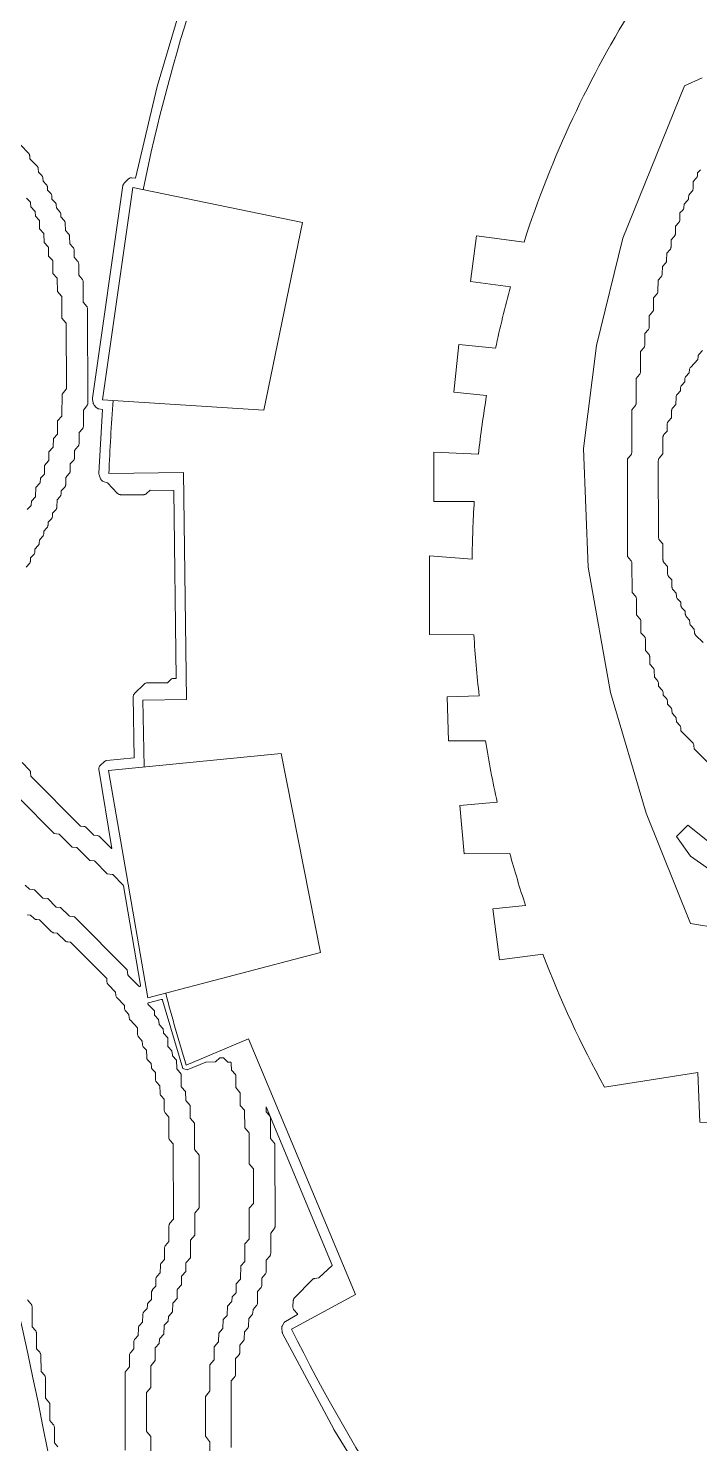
# Model space of a CAD drawing. Header units: inches. Extents: x 36 to 190, y -75 to 56.
# Drawn here: x 44.11 to 48.14, y -8.58 to -0.09 of the extents above; entities that cross this region are included whole.
import ezdxf

# ---------------------------------------------------------------- set-up
doc = ezdxf.new("R2010")
doc.units = ezdxf.units.IN
for name, color, linetype, lineweight in [('01_ORIGINAL_CAD', 7, 'CONTINUOUS', 20), ('02_APPROVED_PDF_OUTLINES', 7, 'CONTINUOUS', 15), ('04_APPROVED_PERIMETER', 7, 'CONTINUOUS', 15)]:
    doc.layers.add(name, color=color, linetype=linetype, lineweight=lineweight)

# ---------------------------------------------------------------- blocks, each defined once
blk = doc.blocks.new('04_NAUTILUS')
at = {"layer": '01_ORIGINAL_CAD'}
for points in [[(44.2832, 37.0838, 0.090917), (40.9305, 45.9685, -0.652582), (40.9305, 49.0108, -0.158741), (45.0035, 48.4251, -0.098355), (47.824, 46.2028), (47.7547, 46.078)], [(47.0869, 44.6297, -0.062406), (47.763, 46.0735), (45.5722, 47.2899, 0.058367), (44.8008, 44.9442, 0.058367)], [(46.9163, 43.9933, -0.01479), (47.0064, 44.3616, -0.01479)], [(44.6214, 43.6801, 0.010358), (44.595, 43.2412)], [(46.8134, 43.3568, -0.013879), (46.8623, 43.7093)], [(46.7752, 42.7279, -0.013523), (46.7886, 43.0744, -0.013523)], [(46.8183, 41.9082, -0.014342), (46.786, 42.2745)], [(46.926, 41.2696, -0.014645), (46.8557, 41.6385)], [(47.0957, 40.6507, -0.012679), (47.002, 40.962)], [(48.1417, 39.35), (48.1299, 39.6486), (47.5702, 39.5607, -0.034306), (47.2, 40.3576, -0.034306)], [(44.936, 40.1239, 0.010564), (45.0593, 39.6928, 0.010564)], [(45.6919, 38.1087, 0.060935), (47.1089, 35.956, -0.206423), (49.3752, 35.9901)]]:
    blk.add_lwpolyline(points, format="xyb", dxfattribs=at)
for points in [[(45.7571, 44.7481), (44.7382, 44.9571), (44.5564, 43.6842), (45.5244, 43.6224)], [(45.6289, 41.5624), (44.5925, 41.4607), (44.8281, 40.0955), (45.8647, 40.3685)]]:
    blk.add_lwpolyline(points, close=True, dxfattribs=at)
for points in [[(47.0869, 44.6297), (46.8018, 44.6666), (46.7664, 44.3927), (47.0064, 44.3616)], [(46.9163, 43.9933), (46.6964, 44.0163), (46.6664, 43.7297), (46.8623, 43.7093)], [(46.8134, 43.3568), (46.5462, 43.3706), (46.5462, 43.0744), (46.7886, 43.0744)], [(45.0437, 43.247), (44.595, 43.2412)], [(44.8072, 41.4818), (44.7991, 41.881), (45.0612, 41.8863), (45.0437, 43.247)], [(46.7752, 42.7279), (46.519, 42.7483), (46.519, 42.2768), (46.786, 42.2745)], [(46.8183, 41.9082), (46.6252, 41.9024), (46.6331, 41.6385), (46.8557, 41.6385)], [(46.926, 41.2696), (46.7016, 41.2491), (46.728, 40.9607), (47.002, 40.962)], [(47.0957, 40.6507), (46.8999, 40.6301)], [(46.8999, 40.6301), (46.939, 40.3243), (47.2, 40.3576)], [(46.075, 38.3173), (45.4333, 39.8494), (45.0593, 39.6928)], [(46.075, 38.3173), (45.6919, 38.1087)]]:
    blk.add_lwpolyline(points, dxfattribs=at)
blk.add_arc((47.8977, 31.0932), 8.2604, 81.95727, 88.30736, dxfattribs=at)
at = {"layer": '02_APPROVED_PDF_OUTLINES'}
for points in [[(44.101, 44.8929), (44.1236, 44.8697), (44.124, 44.8692), (44.1244, 44.8687), (44.1247, 44.8682), (44.1249, 44.8676), (44.1251, 44.867), (44.1252, 44.8664), (44.1253, 44.8658), (44.1264, 44.8416), (44.1503, 44.816), (44.1507, 44.8155), (44.151, 44.8151), (44.1513, 44.8146), (44.1515, 44.814), (44.1517, 44.8135), (44.1518, 44.8129), (44.1519, 44.8124), (44.1543, 44.7856), (44.1769, 44.7624), (44.1773, 44.762), (44.1776, 44.7615), (44.1779, 44.761), (44.1781, 44.7605), (44.1783, 44.7599), (44.1785, 44.7594), (44.1786, 44.7588), (44.1786, 44.7582), (44.1789, 44.71), (44.2038, 44.6816), (44.2042, 44.6812), (44.2045, 44.6807), (44.2048, 44.6801), (44.205, 44.6796), (44.2051, 44.679), (44.2052, 44.6784), (44.2053, 44.6778), (44.2065, 44.6269), (44.2304, 44.6013), (44.2308, 44.6008), (44.2311, 44.6003), (44.2314, 44.5997), (44.2316, 44.5992), (44.2318, 44.5986), (44.2319, 44.598), (44.232, 44.5973), (44.2332, 44.5464), (44.2571, 44.5208), (44.2574, 44.5204), (44.2577, 44.5199), (44.258, 44.5194), (44.2583, 44.5189), (44.2584, 44.5184), (44.2586, 44.5178), (44.2587, 44.5173), (44.2587, 44.5167), (44.2591, 44.4417), (44.2839, 44.4133), (44.2843, 44.4128), (44.2846, 44.4123), (44.2849, 44.4118), (44.2851, 44.4112), (44.2853, 44.4106), (44.2854, 44.41), (44.2854, 44.4094), (44.2858, 44.3344), (44.3107, 44.306), (44.3111, 44.3055), (44.3114, 44.305), (44.3117, 44.3044), (44.3119, 44.3038), (44.312, 44.3033), (44.3121, 44.3027), (44.3122, 44.302), (44.3127, 44.1733), (44.3375, 44.1449), (44.3379, 44.1445), (44.3383, 44.1439), (44.3385, 44.1434), (44.3387, 44.1428), (44.3389, 44.1422), (44.339, 44.1416), (44.339, 44.141), (44.3398, 43.7507), (44.3397, 43.7501), (44.3396, 43.7495), (44.3395, 43.7489), (44.3393, 43.7483), (44.339, 43.7478), (44.3387, 43.7473), (44.3383, 43.7468), (44.3136, 43.7184), (44.3135, 43.5897), (44.3135, 43.5891), (44.3134, 43.5884), (44.3133, 43.5879), (44.313, 43.5873), (44.3128, 43.5867), (44.3124, 43.5862), (44.3121, 43.5857), (44.2873, 43.5573), (44.2872, 43.4823), (44.2872, 43.4817), (44.2871, 43.4812), (44.287, 43.4806), (44.2868, 43.4801), (44.2865, 43.4796), (44.2863, 43.4791), (44.286, 43.4786), (44.2856, 43.4782), (44.2618, 43.4526), (44.2608, 43.4016), (44.2608, 43.401), (44.2606, 43.4004), (44.2605, 43.3998), (44.2602, 43.3992), (44.2599, 43.3987), (44.2596, 43.3981), (44.2592, 43.3977), (44.2354, 43.372), (44.2344, 43.3211), (44.2344, 43.3205), (44.2343, 43.3199), (44.2341, 43.3193), (44.2339, 43.3188), (44.2336, 43.3182), (44.2333, 43.3177), (44.2329, 43.3173), (44.2082, 43.2888), (44.208, 43.2406), (44.208, 43.2401), (44.2079, 43.2395), (44.2078, 43.2389), (44.2076, 43.2384), (44.2073, 43.2379), (44.207, 43.2374), (44.2067, 43.2369), (44.2063, 43.2365), (44.1838, 43.2133), (44.1816, 43.1865), (44.1815, 43.1859), (44.1814, 43.1853), (44.1812, 43.1848), (44.1809, 43.1843), (44.1807, 43.1838), (44.1803, 43.1833), (44.18, 43.1829), (44.1562, 43.1572), (44.1552, 43.1063), (44.1551, 43.1057), (44.155, 43.1051), (44.1549, 43.1045), (44.1546, 43.1039), (44.1543, 43.1033), (44.154, 43.1028), (44.1536, 43.1023), (44.1297, 43.0766), (44.1287, 43.0525), (44.1287, 43.0519), (44.1286, 43.0512), (44.1284, 43.0506), (44.1281, 43.0501), (44.1278, 43.0495), (44.1275, 43.049), (44.1271, 43.0485), (44.1045, 43.0253)], [(44.0565, 41.2942), (44.2664, 41.0825), (44.2954, 41.0783), (44.2959, 41.0782), (44.2964, 41.0781), (44.2969, 41.0779), (44.2974, 41.0776), (44.2979, 41.0773), (44.2983, 41.077), (44.2988, 41.0766), (44.3749, 41.0003), (44.4014, 40.9979), (44.402, 40.9978), (44.4025, 40.9977), (44.4031, 40.9975), (44.4036, 40.9972), (44.4042, 40.9969), (44.4046, 40.9966), (44.4051, 40.9962), (44.4812, 40.9198), (44.5077, 40.9175), (44.5083, 40.9174), (44.5089, 40.9172), (44.5094, 40.917), (44.51, 40.9168), (44.5105, 40.9165), (44.511, 40.9161), (44.5114, 40.9157), (44.5854, 40.8411), (44.6143, 40.837), (44.6149, 40.8369), (44.6154, 40.8367), (44.6159, 40.8365), (44.6164, 40.8363), (44.6169, 40.836), (44.6173, 40.8357), (44.6178, 40.8353), (44.6809, 40.7716), (44.6813, 40.7711), (44.6817, 40.7706), (44.682, 40.7701), (44.6823, 40.7695), (44.6825, 40.769), (44.6826, 40.7684), (44.7856, 40.1713), (44.7857, 40.1707), (44.7857, 40.1701), (44.7857, 40.1695), (44.7856, 40.169), (44.7854, 40.1684), (44.7852, 40.1679), (44.7849, 40.1673), (44.7846, 40.1668), (44.7843, 40.1664), (44.7839, 40.166), (44.7834, 40.1656), (44.783, 40.1652), (44.7825, 40.1649), (44.7819, 40.1647), (44.7814, 40.1645), (44.7808, 40.1644), (44.7802, 40.1643), (44.7796, 40.1643), (44.7791, 40.1643), (44.7785, 40.1644), (44.7779, 40.1645), (44.7774, 40.1647), (44.7768, 40.165), (44.7763, 40.1653), (44.7759, 40.1657), (44.7754, 40.166), (44.7113, 40.2308), (44.7109, 40.2312), (44.7106, 40.2316), (44.7103, 40.2321), (44.71, 40.2326), (44.7098, 40.2331), (44.7097, 40.2336), (44.7096, 40.2342), (44.7055, 40.2634), (44.3892, 40.5824), (44.3602, 40.5865), (44.3596, 40.5866), (44.359, 40.5868), (44.3584, 40.5871), (44.3579, 40.5874), (44.3573, 40.5878), (44.3569, 40.5882), (44.3048, 40.6391), (44.2811, 40.6401), (44.2805, 40.6401), (44.28, 40.6402), (44.2794, 40.6404), (44.2789, 40.6406), (44.2784, 40.6408), (44.2779, 40.6411), (44.2775, 40.6415), (44.2771, 40.6418), (44.2276, 40.6914), (44.2011, 40.6937), (44.2005, 40.6938), (44.1999, 40.694), (44.1993, 40.6941), (44.1988, 40.6944), (44.1983, 40.6947), (44.1978, 40.6951), (44.1973, 40.6955), (44.1478, 40.745), (44.1213, 40.7473), (44.1208, 40.7474), (44.1202, 40.7476), (44.1196, 40.7477), (44.1191, 40.748), (44.1186, 40.7483), (44.1182, 40.7486), (44.1177, 40.749), (44.0923, 40.7731)], [(45.0605, 46.1567), (44.8845, 45.5639), (44.8841, 45.5625), (44.7552, 45.0128), (44.7316, 45.0156), (44.7283, 45.0157), (44.725, 45.0155), (44.7218, 45.0148), (44.7187, 45.0137), (44.7158, 45.0122), (44.7131, 45.0103), (44.7106, 45.0081), (44.6862, 44.9826), (44.6842, 44.9803), (44.6825, 44.9777), (44.6811, 44.9749), (44.6801, 44.9719), (44.6795, 44.9689), (44.497, 43.6927), (44.4968, 43.6891), (44.4971, 43.6855), (44.5, 43.6656), (44.5008, 43.6621), (44.5022, 43.6587), (44.5039, 43.6555), (44.5062, 43.6526), (44.5196, 43.6377), (44.522, 43.6353), (44.5247, 43.6333), (44.5277, 43.6317), (44.5309, 43.6305), (44.5342, 43.6297), (44.5575, 43.6259), (44.5351, 43.2442), (44.5351, 43.2409), (44.5356, 43.2376), (44.5365, 43.2345), (44.5451, 43.2098), (44.5464, 43.2069), (44.5479, 43.2042), (44.5498, 43.2017), (44.552, 43.1995), (44.5545, 43.1975), (44.5571, 43.1959), (44.56, 43.1947), (44.5864, 43.1848), (44.6476, 43.1222), (44.6501, 43.1199), (44.6528, 43.1181), (44.6558, 43.1166), (44.659, 43.1155), (44.6622, 43.1148), (44.6655, 43.1146), (44.8041, 43.1147), (44.8072, 43.1149), (44.8101, 43.1155), (44.813, 43.1164), (44.8158, 43.1176), (44.8184, 43.1192), (44.8208, 43.1211), (44.8433, 43.1412), (44.9851, 43.1392), (44.9996, 42.0129), (44.9827, 42.0124), (44.9797, 42.0122), (44.9767, 42.0115), (44.9738, 42.0105), (44.9711, 42.0092), (44.9685, 42.0075), (44.9662, 42.0056), (44.9463, 41.9867), (44.824, 41.9855), (44.8208, 41.9853), (44.8176, 41.9846), (44.8146, 41.9836), (44.8117, 41.9822), (44.8091, 41.9804), (44.8067, 41.9783), (44.7488, 41.9213), (44.7466, 41.9188), (44.7447, 41.916), (44.7432, 41.913), (44.7421, 41.9098), (44.7415, 41.9065), (44.7413, 41.9031), (44.7462, 41.5361), (44.5833, 41.5199), (44.5802, 41.5194), (44.5772, 41.5186), (44.5743, 41.5173), (44.5717, 41.5157), (44.5692, 41.5138), (44.5426, 41.4902), (44.5404, 41.4879), (44.5385, 41.4855), (44.5369, 41.4827), (44.5357, 41.4798), (44.5348, 41.4768), (44.5343, 41.4737), (44.5343, 41.4706), (44.5346, 41.4674), (44.6128, 40.9928), (44.6101, 40.993), (44.5416, 41.062), (44.5392, 41.0642), (44.5365, 41.066), (44.5336, 41.0674), (44.5306, 41.0685), (44.5274, 41.0692), (44.5047, 41.0724), (44.4595, 41.1176), (44.4569, 41.1199), (44.454, 41.1218), (44.4508, 41.1233), (44.4475, 41.1243), (44.444, 41.1248), (44.4245, 41.1266), (44.1269, 41.4267), (44.1251, 41.4466), (44.1246, 41.45), (44.1236, 41.4533), (44.1221, 41.4565), (44.1203, 41.4594), (44.118, 41.462), (44.0736, 41.5071)], [(44.098, 42.6808), (44.1175, 42.7018), (44.1197, 42.7045), (44.1215, 42.7076), (44.1229, 42.7108), (44.1237, 42.7143), (44.1241, 42.7178), (44.1248, 42.7349), (44.1439, 42.7555), (44.1461, 42.7582), (44.1479, 42.7613), (44.1493, 42.7645), (44.1502, 42.768), (44.1506, 42.7715), (44.1513, 42.7886), (44.1704, 42.8092), (44.1726, 42.8119), (44.1744, 42.815), (44.1757, 42.8182), (44.1766, 42.8217), (44.177, 42.8252), (44.1777, 42.8423), (44.1968, 42.8629), (44.199, 42.8656), (44.2008, 42.8687), (44.2022, 42.8719), (44.2031, 42.8754), (44.2035, 42.8789), (44.2042, 42.896), (44.2233, 42.9166), (44.2255, 42.9193), (44.2273, 42.9224), (44.2286, 42.9256), (44.2295, 42.9291), (44.2299, 42.9326), (44.2306, 42.9497), (44.2497, 42.9703), (44.2519, 42.973), (44.2537, 42.9761), (44.2551, 42.9793), (44.256, 42.9828), (44.2564, 42.9863), (44.2571, 43.0034), (44.2761, 43.024), (44.2781, 43.0263), (44.2797, 43.0289), (44.281, 43.0316), (44.282, 43.0345), (44.2826, 43.0375), (44.2828, 43.0405), (44.2836, 43.0839), (44.3008, 43.1015), (44.303, 43.1041), (44.3048, 43.107), (44.3063, 43.1102), (44.3072, 43.1135), (44.3078, 43.1168), (44.3095, 43.1372), (44.329, 43.1582), (44.3309, 43.1606), (44.3325, 43.1631), (44.3338, 43.1659), (44.3348, 43.1687), (44.3354, 43.1717), (44.3356, 43.1747), (44.3365, 43.2184), (44.3554, 43.2388), (44.3573, 43.2411), (44.3589, 43.2437), (44.3602, 43.2464), (44.3612, 43.2493), (44.3618, 43.2523), (44.362, 43.2553), (44.3629, 43.299), (44.3818, 43.3193), (44.3837, 43.3216), (44.3853, 43.3242), (44.3866, 43.3269), (44.3876, 43.3298), (44.3882, 43.3328), (44.3884, 43.3358), (44.3893, 43.38), (44.4095, 43.4032), (44.4117, 43.4061), (44.4134, 43.4092), (44.4146, 43.4126), (44.4154, 43.416), (44.4157, 43.4196), (44.4158, 43.4875), (44.4359, 43.5106), (44.438, 43.5135), (44.4397, 43.5166), (44.441, 43.5199), (44.4417, 43.5234), (44.442, 43.527), (44.4421, 43.6223), (44.4631, 43.6485), (44.465, 43.6513), (44.4665, 43.6543), (44.4677, 43.6575), (44.4683, 43.6608), (44.4686, 43.6642), (44.4675, 44.2278), (44.4673, 44.2312), (44.4666, 44.2345), (44.4654, 44.2377), (44.4639, 44.2407), (44.462, 44.2435), (44.4409, 44.2696), (44.4404, 44.3918), (44.4401, 44.3954), (44.4393, 44.3989), (44.438, 44.4022), (44.4363, 44.4053), (44.4342, 44.4082), (44.414, 44.4312), (44.4136, 44.4992), (44.4133, 44.5027), (44.4126, 44.5062), (44.4113, 44.5096), (44.4096, 44.5127), (44.4074, 44.5155), (44.3871, 44.5388), (44.3861, 44.5829), (44.3858, 44.5859), (44.3852, 44.5889), (44.3842, 44.5918), (44.3829, 44.5945), (44.3813, 44.5971), (44.3793, 44.5994), (44.3604, 44.6197), (44.3594, 44.6634), (44.3591, 44.6664), (44.3585, 44.6694), (44.3575, 44.6723), (44.3562, 44.675), (44.3546, 44.6776), (44.3526, 44.6799), (44.3337, 44.7002), (44.3327, 44.7439), (44.3324, 44.7469), (44.3318, 44.7499), (44.3308, 44.7528), (44.3295, 44.7555), (44.3279, 44.7581), (44.3259, 44.7604), (44.3068, 44.781), (44.306, 44.7981), (44.3056, 44.8016), (44.3047, 44.805), (44.3033, 44.8083), (44.3015, 44.8113), (44.2993, 44.8141), (44.2801, 44.8346), (44.2794, 44.8518), (44.2789, 44.8553), (44.278, 44.8587), (44.2767, 44.862), (44.2749, 44.865), (44.2726, 44.8677), (44.2535, 44.8883), (44.2527, 44.9054), (44.2523, 44.9089), (44.2514, 44.9124), (44.25, 44.9156), (44.2482, 44.9186), (44.246, 44.9214), (44.2268, 44.9419), (44.2261, 44.9591), (44.2257, 44.9626), (44.2248, 44.966), (44.2234, 44.9693), (44.2216, 44.9723), (44.2194, 44.975), (44.2002, 44.9956), (44.1994, 45.0128), (44.199, 45.0163), (44.1981, 45.0197), (44.1967, 45.0229), (44.1949, 45.026), (44.1927, 45.0287), (44.1731, 45.0497), (44.1713, 45.0701), (44.1708, 45.0735), (44.1698, 45.0768), (44.1683, 45.0799), (44.1665, 45.0828), (44.1642, 45.0854), (44.1203, 45.1301), (44.1195, 45.1469), (44.1192, 45.1499), (44.1185, 45.1528), (44.1175, 45.1556), (44.1162, 45.1583), (44.1145, 45.1608), (44.1126, 45.1631), (44.0661, 45.2114)], [(44.1052, 40.5936), (44.1252, 40.5918), (44.146, 40.5722), (44.1487, 40.5699), (44.1518, 40.5681), (44.1551, 40.5667), (44.1585, 40.5657), (44.1621, 40.5653), (44.1784, 40.5646), (44.2492, 40.4936), (44.2518, 40.4913), (44.2548, 40.4894), (44.2579, 40.4879), (44.2613, 40.4869), (44.2647, 40.4864), (44.2845, 40.4846), (44.3318, 40.4384), (44.3341, 40.4364), (44.3366, 40.4347), (44.3393, 40.4333), (44.3422, 40.4323), (44.3451, 40.4316), (44.3482, 40.4313), (44.3644, 40.4306), (44.5818, 40.2114), (44.5836, 40.1914), (44.5841, 40.188), (44.5851, 40.1847), (44.5866, 40.1816), (44.5884, 40.1787), (44.5907, 40.1761), (44.6351, 40.1309), (44.6368, 40.1109), (44.6373, 40.1075), (44.6383, 40.1042), (44.6398, 40.1011), (44.6417, 40.0982), (44.6439, 40.0956), (44.6879, 40.0509), (44.6886, 40.0341), (44.689, 40.0306), (44.6899, 40.0272), (44.6913, 40.0239), (44.6931, 40.0209), (44.6953, 40.0182), (44.7149, 39.9972), (44.7167, 39.9768), (44.7172, 39.9734), (44.7182, 39.9701), (44.7197, 39.967), (44.7215, 39.9641), (44.7238, 39.9614), (44.7674, 39.9171), (44.7677, 39.8768), (44.768, 39.8733), (44.7687, 39.8698), (44.77, 39.8665), (44.7717, 39.8634), (44.7739, 39.8606), (44.7948, 39.8366), (44.7966, 39.8158), (44.7972, 39.8124), (44.7982, 39.8091), (44.7996, 39.806), (44.8014, 39.8031), (44.8036, 39.8005), (44.8209, 39.7829), (44.8219, 39.7395), (44.8221, 39.7365), (44.8227, 39.7335), (44.8237, 39.7306), (44.825, 39.7279), (44.8267, 39.7253), (44.8286, 39.723), (44.8482, 39.702), (44.85, 39.6816), (44.8505, 39.6783), (44.8515, 39.675), (44.8529, 39.6719), (44.8548, 39.669), (44.857, 39.6664), (44.8742, 39.6487), (44.8752, 39.6053), (44.8755, 39.6023), (44.8761, 39.5993), (44.8771, 39.5965), (44.8784, 39.5937), (44.88, 39.5912), (44.8819, 39.5889), (44.9009, 39.5685), (44.9019, 39.5248), (44.9022, 39.5218), (44.9028, 39.5188), (44.9038, 39.516), (44.9051, 39.5132), (44.9067, 39.5107), (44.9086, 39.5084), (44.9274, 39.4882), (44.9278, 39.4207), (44.9281, 39.4172), (44.9289, 39.4137), (44.9301, 39.4104), (44.9319, 39.4072), (44.934, 39.4044), (44.9542, 39.3814), (44.9547, 39.2597), (44.9549, 39.2562), (44.9557, 39.2527), (44.957, 39.2494), (44.9587, 39.2462), (44.9609, 39.2434), (44.981, 39.2204), (44.9819, 38.7683), (44.9618, 38.7453), (44.9597, 38.7424), (44.958, 38.7393), (44.9567, 38.7359), (44.9559, 38.7324), (44.9557, 38.7289), (44.9556, 38.6341), (44.9355, 38.611), (44.9334, 38.6082), (44.9317, 38.6051), (44.9304, 38.6017), (44.9296, 38.5982), (44.9294, 38.5947), (44.9293, 38.5272), (44.9106, 38.5071), (44.9086, 38.5047), (44.907, 38.5022), (44.9057, 38.4994), (44.9047, 38.4965), (44.9041, 38.4936), (44.9039, 38.4905), (44.903, 38.4469), (44.8842, 38.4265), (44.8822, 38.4242), (44.8806, 38.4216), (44.8793, 38.4189), (44.8783, 38.416), (44.8777, 38.413), (44.8775, 38.41), (44.8767, 38.3663), (44.8578, 38.346), (44.8559, 38.3436), (44.8542, 38.3411), (44.8529, 38.3383), (44.852, 38.3355), (44.8514, 38.3325), (44.8511, 38.3295), (44.8503, 38.2861), (44.8331, 38.2684), (44.8309, 38.2658), (44.8291, 38.2629), (44.8277, 38.2598), (44.8267, 38.2565), (44.8262, 38.2531), (44.8244, 38.2327), (44.8049, 38.2117), (44.803, 38.2094), (44.8014, 38.2068), (44.8001, 38.2041), (44.7991, 38.2012), (44.7985, 38.1982), (44.7983, 38.1952), (44.7974, 38.1515), (44.7786, 38.1312), (44.7766, 38.1289), (44.775, 38.1263), (44.7737, 38.1236), (44.7727, 38.1207), (44.7721, 38.1177), (44.7719, 38.1147), (44.771, 38.071), (44.7522, 38.0507), (44.7502, 38.0483), (44.7486, 38.0458), (44.7473, 38.043), (44.7463, 38.0401), (44.7457, 38.0372), (44.7455, 38.0341), (44.7446, 37.99), (44.7244, 37.9667), (44.7223, 37.9639), (44.7205, 37.9607), (44.7193, 37.9574), (44.7185, 37.9539), (44.7183, 37.9504), (44.7181, 37.8824), (44.6981, 37.8593), (44.6959, 37.8565), (44.6942, 37.8533), (44.6929, 37.85), (44.6922, 37.8465), (44.6919, 37.8429), (44.6925, 37.3837)], [(44.2882, 37.4028), (44.2681, 37.4259), (44.2676, 37.5206), (44.2673, 37.5242), (44.2666, 37.5277), (44.2653, 37.531), (44.2636, 37.5341), (44.2614, 37.537), (44.2413, 37.56), (44.2408, 37.6548), (44.2406, 37.6584), (44.2398, 37.6619), (44.2385, 37.6652), (44.2368, 37.6683), (44.2346, 37.6712), (44.2145, 37.6942), (44.214, 37.8158), (44.2137, 37.8194), (44.2129, 37.8229), (44.2117, 37.8262), (44.2099, 37.8293), (44.2078, 37.8322), (44.1875, 37.8553), (44.1863, 37.953), (44.1861, 37.9561), (44.1855, 37.9591), (44.1845, 37.962), (44.1832, 37.9648), (44.1816, 37.9674), (44.1796, 37.9698), (44.1608, 37.9899), (44.1604, 38.0842), (44.1601, 38.0878), (44.1593, 38.0912), (44.1581, 38.0946), (44.1563, 38.0977), (44.1542, 38.1006), (44.134, 38.1236), (44.1335, 38.2452), (44.1333, 38.2488), (44.1325, 38.2523), (44.1312, 38.2556), (44.1295, 38.2587), (44.1273, 38.2616), (44.1072, 38.2846)], [(48.1581, 43.979), (48.1386, 43.958), (48.1364, 43.9553), (48.1346, 43.9522), (48.1332, 43.949), (48.1323, 43.9455), (48.1319, 43.942), (48.1313, 43.9252), (48.0875, 43.8805), (48.0852, 43.8779), (48.0834, 43.875), (48.082, 43.8718), (48.081, 43.8685), (48.0804, 43.8651), (48.0787, 43.8448), (48.0592, 43.8238), (48.057, 43.821), (48.0552, 43.818), (48.0538, 43.8147), (48.053, 43.8113), (48.0526, 43.8078), (48.0519, 43.7906), (48.0328, 43.7701), (48.0306, 43.7673), (48.0288, 43.7643), (48.0274, 43.761), (48.0265, 43.7576), (48.0261, 43.7541), (48.0254, 43.7369), (48.0063, 43.7164), (48.0044, 43.714), (48.0028, 43.7115), (48.0015, 43.7087), (48.0005, 43.7058), (47.9999, 43.7029), (47.9997, 43.6998), (47.9988, 43.6561), (47.9799, 43.6358), (47.978, 43.6335), (47.9764, 43.6309), (47.9751, 43.6282), (47.9741, 43.6253), (47.9735, 43.6223), (47.9733, 43.6193), (47.9724, 43.5756), (47.9536, 43.5553), (47.9516, 43.5529), (47.95, 43.5504), (47.9487, 43.5476), (47.9477, 43.5448), (47.9471, 43.5418), (47.9469, 43.5388), (47.946, 43.4951), (47.9272, 43.4747), (47.9252, 43.4724), (47.9236, 43.4698), (47.9223, 43.467), (47.9213, 43.464), (47.9207, 43.461), (47.9205, 43.4579), (47.9196, 43.3597), (47.8986, 43.3334), (47.8966, 43.3307), (47.8951, 43.3276), (47.894, 43.3244), (47.8933, 43.3211), (47.8931, 43.3177), (47.8942, 42.8586), (47.8945, 42.855), (47.8953, 42.8515), (47.8965, 42.8481), (47.8983, 42.845), (47.9004, 42.8422), (47.9206, 42.8191), (47.921, 42.7243), (47.9213, 42.7208), (47.9221, 42.7173), (47.9233, 42.7139), (47.9251, 42.7108), (47.9272, 42.708), (47.9476, 42.6847), (47.9486, 42.6406), (47.9488, 42.6375), (47.9495, 42.6346), (47.9504, 42.6317), (47.9517, 42.629), (47.9534, 42.6264), (47.9553, 42.6241), (47.9743, 42.6038), (47.9753, 42.5601), (47.9755, 42.557), (47.9762, 42.5541), (47.9771, 42.5512), (47.9784, 42.5485), (47.9801, 42.5459), (47.982, 42.5436), (48.0012, 42.523), (48.002, 42.5059), (48.0024, 42.5024), (48.0033, 42.499), (48.0046, 42.4957), (48.0064, 42.4927), (48.0087, 42.4899), (48.0278, 42.4694), (48.0286, 42.4522), (48.029, 42.4487), (48.0299, 42.4453), (48.0313, 42.442), (48.0331, 42.439), (48.0353, 42.4363), (48.0545, 42.4157), (48.0552, 42.3986), (48.0557, 42.395), (48.0565, 42.3916), (48.0579, 42.3884), (48.0597, 42.3853), (48.0619, 42.3826), (48.0811, 42.3621), (48.0819, 42.3449), (48.0823, 42.3414), (48.0832, 42.338), (48.0846, 42.3347), (48.0864, 42.3317), (48.0886, 42.3289), (48.1082, 42.308), (48.11, 42.2876), (48.1105, 42.2842), (48.1115, 42.2809), (48.113, 42.2778), (48.1148, 42.2749), (48.1171, 42.2722), (48.1615, 42.2271)], [(48.2058, 41.4919), (48.1082, 41.5907), (48.1065, 41.6107), (48.1059, 41.6141), (48.1049, 41.6174), (48.1035, 41.6205), (48.1016, 41.6234), (48.0994, 41.626), (48.0288, 41.6975), (48.0281, 41.7143), (48.0277, 41.7178), (48.0268, 41.7212), (48.0254, 41.7245), (48.0236, 41.7275), (48.0214, 41.7303), (48.0018, 41.7512), (48, 41.7716), (47.9995, 41.775), (47.9985, 41.7783), (47.997, 41.7814), (47.9952, 41.7843), (47.993, 41.7869), (47.9755, 41.8048), (47.9748, 41.8216), (47.9744, 41.8251), (47.9735, 41.8285), (47.9721, 41.8318), (47.9703, 41.8348), (47.9681, 41.8376), (47.9489, 41.8581), (47.9481, 41.8753), (47.9477, 41.8788), (47.9468, 41.8822), (47.9455, 41.8855), (47.9437, 41.8885), (47.9414, 41.8912), (47.9223, 41.9118), (47.9215, 41.9289), (47.9211, 41.9325), (47.9202, 41.9359), (47.9188, 41.9391), (47.917, 41.9421), (47.9148, 41.9449), (47.8952, 41.9659), (47.8934, 41.9863), (47.8929, 41.9896), (47.8919, 41.9929), (47.8905, 41.996), (47.8886, 41.9989), (47.8864, 42.0015), (47.8693, 42.019), (47.869, 42.0594), (47.8687, 42.0629), (47.868, 42.0664), (47.8667, 42.0697), (47.865, 42.0728), (47.8628, 42.0757), (47.8425, 42.0989), (47.8415, 42.1431), (47.8412, 42.1461), (47.8406, 42.1491), (47.8396, 42.1519), (47.8383, 42.1547), (47.8367, 42.1572), (47.8347, 42.1596), (47.8159, 42.1797), (47.8156, 42.2472), (47.8153, 42.2507), (47.8145, 42.2542), (47.8133, 42.2575), (47.8115, 42.2607), (47.8094, 42.2635), (47.7892, 42.2866), (47.7888, 42.3545), (47.7885, 42.3581), (47.7878, 42.3616), (47.7865, 42.3649), (47.7848, 42.368), (47.7826, 42.3708), (47.7625, 42.3939), (47.762, 42.4887), (47.7618, 42.4922), (47.761, 42.4957), (47.7597, 42.4991), (47.758, 42.5022), (47.7558, 42.505), (47.7357, 42.5281), (47.7351, 42.7033), (47.7348, 42.7069), (47.734, 42.7104), (47.7328, 42.7137), (47.731, 42.7169), (47.7289, 42.7197), (47.7087, 42.7428), (47.7076, 43.329), (47.7277, 43.352), (47.7298, 43.3549), (47.7315, 43.358), (47.7328, 43.3614), (47.7335, 43.3649), (47.7338, 43.3685), (47.7336, 43.6242), (47.7536, 43.6473), (47.7558, 43.6502), (47.7575, 43.6533), (47.7588, 43.6567), (47.7595, 43.6601), (47.7598, 43.6637), (47.7598, 43.8121), (47.7798, 43.8352), (47.782, 43.8381), (47.7837, 43.8412), (47.785, 43.8445), (47.7857, 43.848), (47.786, 43.8516), (47.786, 43.9732), (47.8061, 43.9963), (47.8082, 43.9991), (47.8099, 44.0022), (47.8112, 44.0056), (47.8119, 44.0091), (47.8122, 44.0126), (47.8123, 44.0806), (47.8324, 44.1036), (47.8346, 44.1065), (47.8363, 44.1096), (47.8375, 44.113), (47.8383, 44.1164), (47.8385, 44.12), (47.8387, 44.1879), (47.8588, 44.211), (47.8609, 44.2139), (47.8626, 44.217), (47.8639, 44.2203), (47.8646, 44.2238), (47.8649, 44.2274), (47.865, 44.2953), (47.8851, 44.3184), (47.8872, 44.3213), (47.889, 44.3244), (47.8902, 44.3277), (47.891, 44.3312), (47.8912, 44.3348), (47.8914, 44.4022), (47.9101, 44.4224), (47.912, 44.4247), (47.9136, 44.4273), (47.9149, 44.43), (47.9159, 44.4329), (47.9165, 44.4359), (47.9167, 44.4389), (47.9176, 44.4826), (47.9364, 44.5029), (47.9384, 44.5053), (47.94, 44.5078), (47.9413, 44.5106), (47.9423, 44.5134), (47.9429, 44.5164), (47.9431, 44.5194), (47.944, 44.5631), (47.9628, 44.5835), (47.9648, 44.5858), (47.9664, 44.5884), (47.9677, 44.5911), (47.9687, 44.594), (47.9693, 44.597), (47.9695, 44.6), (47.9704, 44.6437), (47.9892, 44.664), (47.9912, 44.6663), (47.9928, 44.6689), (47.9941, 44.6717), (47.9951, 44.6745), (47.9957, 44.6775), (47.9959, 44.6805), (47.9968, 44.7247), (48.017, 44.7479), (48.0191, 44.7508), (48.0208, 44.7539), (48.0221, 44.7572), (48.0229, 44.7607), (48.0231, 44.7643), (48.0233, 44.8046), (48.0403, 44.8221), (48.0425, 44.8247), (48.0443, 44.8276), (48.0457, 44.8307), (48.0467, 44.834), (48.0472, 44.8374), (48.049, 44.8578), (48.0685, 44.8788), (48.0707, 44.8815), (48.0725, 44.8846), (48.0738, 44.8878), (48.0747, 44.8913), (48.0751, 44.8948), (48.0758, 44.9119), (48.0949, 44.9325), (48.0968, 44.9348), (48.0984, 44.9374), (48.0998, 44.9401), (48.1007, 44.943), (48.1013, 44.946), (48.1016, 44.949), (48.1024, 44.9927), (48.1213, 45.013), (48.1235, 45.0158), (48.1253, 45.0188), (48.1267, 45.0221), (48.1275, 45.0255), (48.1279, 45.029), (48.1286, 45.0459), (48.146, 45.0637)], [(44.8478, 37.3095), (44.8473, 37.465), (44.8224, 37.4934), (44.822, 37.4939), (44.8217, 37.4944), (44.8214, 37.495), (44.8212, 37.4956), (44.8211, 37.4962), (44.821, 37.4968), (44.8209, 37.4974), (44.8205, 37.7266), (44.8205, 37.7272), (44.8206, 37.7278), (44.8208, 37.7284), (44.821, 37.729), (44.8213, 37.7295), (44.8216, 37.7301), (44.822, 37.7306), (44.8467, 37.759), (44.8467, 37.8877), (44.8468, 37.8883), (44.8469, 37.8889), (44.847, 37.8895), (44.8472, 37.8901), (44.8475, 37.8906), (44.8478, 37.8911), (44.8482, 37.8916), (44.8729, 37.92), (44.8731, 37.9951), (44.8731, 37.9956), (44.8732, 37.9962), (44.8733, 37.9968), (44.8735, 37.9973), (44.8738, 37.9978), (44.874, 37.9983), (44.8744, 37.9988), (44.8748, 37.9992), (44.8973, 38.0224), (44.8995, 38.0493), (44.8996, 38.0498), (44.8997, 38.0504), (44.8999, 38.0509), (44.9001, 38.0514), (44.9004, 38.0519), (44.9007, 38.0524), (44.9011, 38.0528), (44.9249, 38.0785), (44.9259, 38.1294), (44.9259, 38.13), (44.926, 38.1305), (44.9262, 38.1311), (44.9264, 38.1316), (44.9266, 38.1321), (44.9269, 38.1326), (44.9272, 38.1331), (44.9276, 38.1335), (44.9501, 38.1567), (44.9524, 38.1835), (44.9524, 38.1841), (44.9526, 38.1846), (44.9527, 38.1852), (44.953, 38.1857), (44.9533, 38.1862), (44.9536, 38.1866), (44.9539, 38.1871), (44.9778, 38.2127), (44.9787, 38.2637), (44.9788, 38.2643), (44.9789, 38.2649), (44.9791, 38.2655), (44.9793, 38.2661), (44.9796, 38.2666), (44.9799, 38.2671), (44.9803, 38.2676), (45.0041, 38.2933), (45.0051, 38.3442), (45.0052, 38.3448), (45.0053, 38.3454), (45.0055, 38.346), (45.0057, 38.3466), (45.006, 38.3472), (45.0063, 38.3477), (45.0067, 38.3482), (45.0305, 38.3738), (45.0315, 38.4247), (45.0316, 38.4254), (45.0317, 38.426), (45.0318, 38.4266), (45.0321, 38.4271), (45.0324, 38.4277), (45.0327, 38.4282), (45.0331, 38.4287), (45.0569, 38.4543), (45.0579, 38.5053), (45.0579, 38.5059), (45.058, 38.5065), (45.0582, 38.507), (45.0584, 38.5076), (45.0587, 38.5081), (45.059, 38.5086), (45.0594, 38.5091), (45.0841, 38.5375), (45.0842, 38.6394), (45.0842, 38.64), (45.0843, 38.6406), (45.0845, 38.6412), (45.0847, 38.6418), (45.085, 38.6423), (45.0853, 38.6428), (45.0857, 38.6433), (45.1104, 38.6717), (45.1104, 38.8004), (45.1105, 38.801), (45.1105, 38.8016), (45.1107, 38.8021), (45.1109, 38.8027), (45.1111, 38.8032), (45.1114, 38.8037), (45.1118, 38.8042), (45.1369, 38.8356), (45.1363, 39.1534), (45.111, 39.1848), (45.1107, 39.1852), (45.1104, 39.1857), (45.1101, 39.1862), (45.11, 39.1868), (45.1098, 39.1874), (45.1097, 39.1879), (45.1097, 39.1885), (45.1091, 39.344), (45.0843, 39.3724), (45.0839, 39.3729), (45.0836, 39.3734), (45.0833, 39.374), (45.0831, 39.3745), (45.0829, 39.3751), (45.0828, 39.3757), (45.0828, 39.3764), (45.0824, 39.4514), (45.0575, 39.4798), (45.0572, 39.4802), (45.0568, 39.4807), (45.0566, 39.4813), (45.0564, 39.4818), (45.0562, 39.4824), (45.0561, 39.483), (45.056, 39.4836), (45.0549, 39.5345), (45.031, 39.5601), (45.0306, 39.5606), (45.0303, 39.561), (45.03, 39.5615), (45.0298, 39.562), (45.0296, 39.5625), (45.0295, 39.5631), (45.0294, 39.5636), (45.0293, 39.5642), (45.0289, 39.6392), (45.0041, 39.6676), (45.0037, 39.6681), (45.0034, 39.6686), (45.0031, 39.6691), (45.0029, 39.6697), (45.0027, 39.6702), (45.0026, 39.6708), (45.0026, 39.6714), (45.0014, 39.7224), (44.9775, 39.748), (44.9771, 39.7484), (44.9768, 39.7489), (44.9765, 39.7494), (44.9763, 39.7499), (44.9761, 39.7504), (44.976, 39.751), (44.9759, 39.7515), (44.9736, 39.7784), (44.951, 39.8015), (44.9506, 39.802), (44.9503, 39.8024), (44.95, 39.8029), (44.9497, 39.8034), (44.9495, 39.8039), (44.9494, 39.8045), (44.9493, 39.805), (44.9493, 39.8056), (44.9481, 39.8565), (44.9242, 39.8821), (44.9238, 39.8826), (44.9234, 39.8831), (44.9231, 39.8836), (44.9229, 39.8842), (44.9227, 39.8848), (44.9226, 39.8854), (44.9226, 39.886), (44.9215, 39.9101), (44.8975, 39.9358), (44.8972, 39.9362), (44.8968, 39.9367), (44.8966, 39.9372), (44.8963, 39.9377), (44.8961, 39.9382), (44.896, 39.9388), (44.8959, 39.9394), (44.8936, 39.9662), (44.871, 39.9894), (44.8706, 39.9898), (44.8702, 39.9903), (44.8699, 39.9909), (44.8696, 39.9915), (44.8695, 39.992), (44.8693, 39.9927), (44.8693, 39.9933), (44.8682, 40.0174), (44.8304, 40.057), (44.8301, 40.0575), (44.8297, 40.058), (44.8294, 40.0585), (44.8292, 40.059), (44.829, 40.0596), (44.8289, 40.0602), (44.8288, 40.0607), (44.8288, 40.0613), (44.8288, 40.0619), (44.8289, 40.0625), (44.8291, 40.0631), (44.8293, 40.0636), (44.8296, 40.0642), (44.8299, 40.0647), (44.8303, 40.0651), (44.8307, 40.0655), (44.8311, 40.0659), (44.8316, 40.0663), (44.8321, 40.0666), (44.8327, 40.0668), (44.8333, 40.067), (44.9098, 40.087), (44.9103, 40.0871), (44.9109, 40.0872), (44.9115, 40.0872), (44.912, 40.0871), (44.9126, 40.087), (44.9132, 40.0869), (44.9137, 40.0867), (44.9142, 40.0864), (44.9147, 40.0861), (44.9152, 40.0858), (44.9156, 40.0854), (44.916, 40.0849), (44.9163, 40.0845), (44.9166, 40.084), (44.9168, 40.0835), (44.917, 40.0829), (45.0394, 39.6728), (45.0659, 39.6648), (45.1771, 39.7098), (45.1776, 39.7099), (45.1781, 39.7101), (45.1787, 39.7102), (45.1792, 39.7102), (45.2357, 39.7114), (45.261, 39.7354), (45.2615, 39.7358), (45.2619, 39.7361), (45.2624, 39.7364), (45.2629, 39.7367), (45.2635, 39.7369), (45.264, 39.737), (45.2646, 39.7371), (45.2652, 39.7371), (45.2792, 39.7371), (45.2798, 39.7371), (45.2803, 39.737), (45.2809, 39.7369), (45.2814, 39.7367), (45.2819, 39.7364), (45.2824, 39.7362), (45.2829, 39.7358), (45.2833, 39.7355), (45.3088, 39.7113), (45.324, 39.7103), (45.3246, 39.7102), (45.3252, 39.7101), (45.3257, 39.7099), (45.3263, 39.7097), (45.3268, 39.7094), (45.3273, 39.7091), (45.3277, 39.7087), (45.3281, 39.7082), (45.3285, 39.7078), (45.3288, 39.7073), (45.3291, 39.7068), (45.3293, 39.7062), (45.3295, 39.7056), (45.3296, 39.7051), (45.3296, 39.7045), (45.3308, 39.6623), (45.3547, 39.6367), (45.355, 39.6363), (45.3554, 39.6358), (45.3556, 39.6354), (45.3559, 39.6348), (45.3561, 39.6343), (45.3562, 39.6338), (45.3563, 39.6332), (45.3563, 39.6327), (45.3567, 39.5576), (45.3816, 39.5292), (45.3819, 39.5288), (45.3823, 39.5282), (45.3825, 39.5277), (45.3828, 39.5271), (45.3829, 39.5265), (45.383, 39.5259), (45.383, 39.5253), (45.3835, 39.4503), (45.4083, 39.4219), (45.4087, 39.4214), (45.409, 39.4209), (45.4093, 39.4204), (45.4095, 39.4198), (45.4097, 39.4192), (45.4098, 39.4186), (45.4098, 39.418), (45.4103, 39.3161), (45.4351, 39.2877), (45.4355, 39.2872), (45.4358, 39.2867), (45.4361, 39.2862), (45.4363, 39.2856), (45.4365, 39.285), (45.4366, 39.2844), (45.4366, 39.2838), (45.4372, 39.1014), (45.4621, 39.073), (45.4624, 39.0725), (45.4628, 39.072), (45.463, 39.0715), (45.4633, 39.0709), (45.4634, 39.0703), (45.4635, 39.0697), (45.4635, 39.0691), (45.4639, 38.8667), (45.4639, 38.8661), (45.4638, 38.8655), (45.4636, 38.8649), (45.4634, 38.8643), (45.4632, 38.8637), (45.4628, 38.8632), (45.4625, 38.8627), (45.4377, 38.8343), (45.4378, 38.6519), (45.4378, 38.6513), (45.4377, 38.6507), (45.4375, 38.6501), (45.4373, 38.6495), (45.437, 38.649), (45.4367, 38.6485), (45.4363, 38.648), (45.4116, 38.6196), (45.4115, 38.5177), (45.4115, 38.5172), (45.4114, 38.5166), (45.4113, 38.5161), (45.4111, 38.5155), (45.4109, 38.515), (45.4106, 38.5145), (45.4103, 38.5141), (45.4099, 38.5136), (45.3861, 38.488), (45.3852, 38.4103), (45.3851, 38.4096), (45.385, 38.409), (45.3848, 38.4084), (45.3846, 38.4078), (45.3843, 38.4073), (45.384, 38.4067), (45.3836, 38.4063), (45.3598, 38.3806), (45.3588, 38.3297), (45.3587, 38.3291), (45.3586, 38.3286), (45.3585, 38.328), (45.3583, 38.3275), (45.3581, 38.327), (45.3578, 38.3265), (45.3575, 38.326), (45.3571, 38.3256), (45.3346, 38.3024), (45.3323, 38.2756), (45.3322, 38.275), (45.3321, 38.2745), (45.3319, 38.2739), (45.3317, 38.2734), (45.3314, 38.2729), (45.3311, 38.2724), (45.3307, 38.272), (45.3069, 38.2464), (45.3059, 38.1954), (45.3059, 38.1948), (45.3058, 38.1942), (45.3056, 38.1936), (45.3054, 38.193), (45.3051, 38.1925), (45.3047, 38.192), (45.3043, 38.1915), (45.2805, 38.1658), (45.2795, 38.1149), (45.2795, 38.1143), (45.2794, 38.1137), (45.2792, 38.1131), (45.279, 38.1125), (45.2787, 38.1119), (45.2783, 38.1114), (45.2779, 38.1109), (45.2541, 38.0853), (45.2532, 38.0344), (45.2531, 38.0338), (45.253, 38.0332), (45.2529, 38.0326), (45.2526, 38.032), (45.2524, 38.0315), (45.2521, 38.031), (45.2517, 38.0305), (45.227, 38.0021), (45.2268, 37.9271), (45.2268, 37.9265), (45.2267, 37.9259), (45.2265, 37.9253), (45.2263, 37.9247), (45.226, 37.9242), (45.2257, 37.9236), (45.2253, 37.9232), (45.2006, 37.8947), (45.2006, 37.7392), (45.2006, 37.7386), (45.2005, 37.738), (45.2004, 37.7375), (45.2002, 37.7369), (45.1999, 37.7364), (45.1997, 37.7359), (45.1993, 37.7354), (45.1742, 37.7041), (45.1746, 37.4667), (45.1999, 37.4354), (45.2002, 37.4349), (45.2005, 37.4344), (45.2008, 37.4339), (45.201, 37.4334), (45.2011, 37.4328), (45.2012, 37.4322), (45.2012, 37.4317), (45.2017, 37.3298)], [(45.3299, 37.3998), (45.3292, 37.7982), (45.3492, 37.8212), (45.3513, 37.8241), (45.3531, 37.8272), (45.3543, 37.8305), (45.3551, 37.834), (45.3553, 37.8376), (45.3554, 37.9319), (45.3741, 37.952), (45.376, 37.9544), (45.3777, 37.9569), (45.379, 37.9597), (45.3799, 37.9626), (45.3805, 37.9655), (45.3808, 37.9686), (45.3816, 38.0127), (45.4019, 38.036), (45.404, 38.0388), (45.4057, 38.0419), (45.407, 38.0453), (45.4077, 38.0487), (45.408, 38.0523), (45.4082, 38.0929), (45.4269, 38.1131), (45.4288, 38.1155), (45.4304, 38.118), (45.4318, 38.1208), (45.4327, 38.1236), (45.4333, 38.1266), (45.4336, 38.1296), (45.4344, 38.173), (45.4515, 38.1907), (45.4538, 38.1933), (45.4556, 38.1962), (45.457, 38.1993), (45.458, 38.2026), (45.4585, 38.206), (45.4603, 38.2268), (45.4811, 38.2507), (45.4832, 38.2536), (45.485, 38.2567), (45.4862, 38.2601), (45.487, 38.2636), (45.4872, 38.2671), (45.4874, 38.3346), (45.5061, 38.3547), (45.508, 38.3571), (45.5096, 38.3596), (45.5109, 38.3624), (45.5119, 38.3653), (45.5125, 38.3682), (45.5127, 38.3713), (45.5136, 38.4154), (45.5338, 38.4387), (45.536, 38.4415), (45.5377, 38.4446), (45.5389, 38.448), (45.5397, 38.4515), (45.54, 38.455), (45.5401, 38.523), (45.5602, 38.546), (45.5623, 38.5489), (45.564, 38.552), (45.5653, 38.5554), (45.5661, 38.5589), (45.5663, 38.5624), (45.5663, 38.6846), (45.5873, 38.7108), (45.5893, 38.7136), (45.5908, 38.7166), (45.5919, 38.7198), (45.5926, 38.7231), (45.5928, 38.7265), (45.5916, 39.2125), (45.5914, 39.2161), (45.5906, 39.2196), (45.5893, 39.2229), (45.5876, 39.2261), (45.5854, 39.2289), (45.5653, 39.252), (45.5648, 39.3736), (45.5645, 39.3771), (45.5637, 39.3806), (45.5625, 39.384), (45.5607, 39.3871), (45.5586, 39.3899), (45.5384, 39.413), (45.5383, 39.4434), (45.9363, 38.4931), (45.9344, 38.4915), (45.8544, 38.4163), (45.8312, 38.413), (45.828, 38.4123), (45.825, 38.4112), (45.8221, 38.4097), (45.8194, 38.4079), (45.817, 38.4057), (45.7092, 38.296), (45.7072, 38.2938), (45.7055, 38.2913), (45.7041, 38.2886), (45.7031, 38.2858), (45.7024, 38.2829), (45.702, 38.2799), (45.6999, 38.2419), (45.6999, 38.2387), (45.7004, 38.2355), (45.7012, 38.2323), (45.7025, 38.2294), (45.7041, 38.2266), (45.706, 38.224), (45.7269, 38.2002), (45.7272, 38.1959), (45.6547, 38.155), (45.6518, 38.1531), (45.6491, 38.1507), (45.6468, 38.148), (45.6449, 38.1449), (45.6355, 38.127), (45.634, 38.1237), (45.633, 38.1202), (45.6326, 38.1165), (45.6327, 38.1129), (45.6347, 38.0927), (45.6353, 38.0895), (45.6362, 38.0864), (45.6375, 38.0835), (45.9446, 37.5087), (45.9454, 37.5074), (46.2849, 36.9559)]]:
    blk.add_lwpolyline(points, dxfattribs=at)
at = {"layer": '04_APPROVED_PERIMETER'}
for points in [[(48.475, 40.8103), (48.07, 41.132), (48.002, 41.0633), (48.0862, 40.9455), (48.434, 40.7023)], [(48.257, 40.5149), (48.0861, 40.5416), (47.8194, 41.2036), (47.6057, 41.9281), (47.4715, 42.6795), (47.4436, 43.3918), (47.5221, 44.0092), (47.6801, 44.6535), (48.05, 45.5663), (48.1569, 45.6157)]]:
    blk.add_lwpolyline(points, dxfattribs=at)

msp = doc.modelspace()

# ---------------------------------------------------------------- block references
msp.add_blockref('04_NAUTILUS', (0, -46))

doc.saveas('drawing.dxf')
